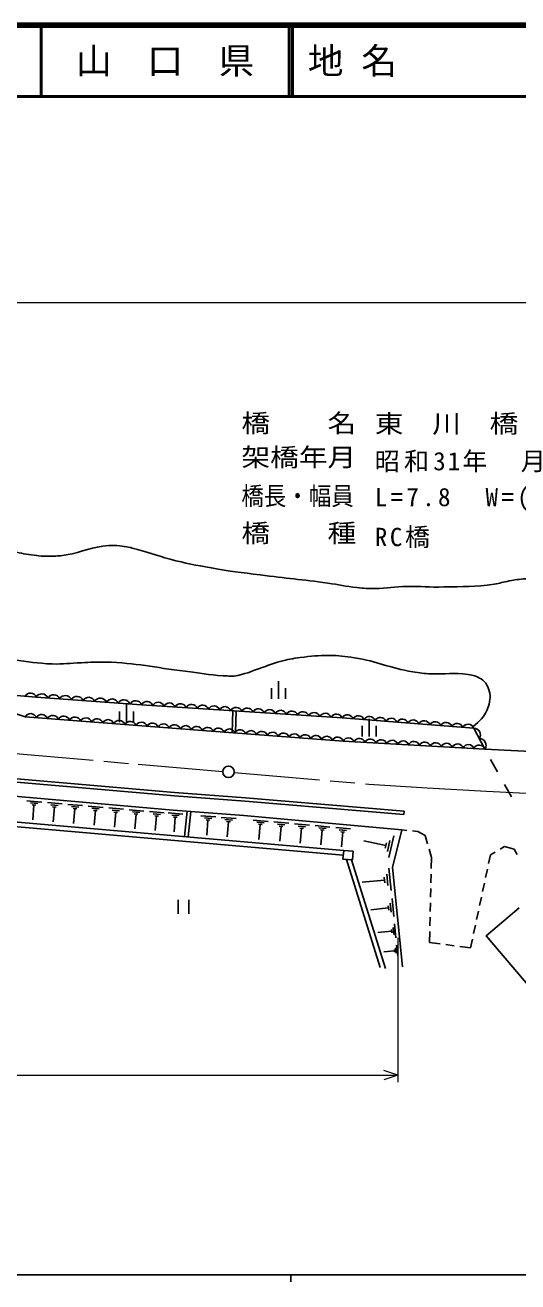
# Model space of a CAD drawing. Units: millimetres, scale not verified. Extents: x 40000 to 680000, y 20000 to 380000.
# Drawn here: x 330750 to 399832, y 204000 to 380000 of the extents above; entities that cross this region are included whole.
import ezdxf
from ezdxf.enums import TextEntityAlignment as Align

# ---------------------------------------------------------------- set-up
doc = ezdxf.new("R2010")
doc.units = ezdxf.units.MM
doc.header["$LTSCALE"] = 1000
doc.linetypes.add('CHAIN', pattern=[18.5, 12, -1.5, 3.5, -1.5])
for name, color, linetype, lineweight in [('M-BGD', 7, 'Continuous', 25), ('M-BMK', 2, 'CHAIN', 13), ('M-BMK-SRVR', 3, 'Continuous', 25), ('M-STR-HTXT', 7, 'Continuous', 13), ('M-STR-STR1', 1, 'Continuous', 25), ('M-TTL', 2, 'Continuous', 140), ('M-TTL-BAND', 7, 'Continuous', 25), ('M-TTL-LINE', 7, 'Continuous', 50)]:
    doc.layers.add(name, color=color, linetype=linetype, lineweight=lineweight)
doc.layers.add('M-TTL-TXT', color=7, linetype='Continuous')
doc.styles.add('ＭＳ ゴシック', font='')
doc.styles.get('ＭＳ ゴシック').set_extended_font_data('MS Gothic')

msp = doc.modelspace()

# ---------------------------------------------------------------- linework, layer by layer
at = {"layer": 'M-BGD'}
for p, q in [((365272, 287148), (365272, 285648)), ((366272, 288148), (366272, 285648)), ((367272, 287148), (367272, 285648)), ((343962, 283891), (343962, 282391)), ((344962, 284891), (344962, 282391)), ((345962, 283891), (345962, 282391)), ((359866, 283988), (359763, 280904)), ((360346, 283956), (360228, 280868)), ((377982, 281861), (377982, 280361)), ((378982, 282861), (378982, 280361)), ((379982, 281861), (379982, 280361)), ((331004, 271376), (333077, 271194)), ((331500, 271071), (332536, 270980)), ((333876, 271124), (335946, 270942)), ((331736, 270789), (332254, 270744)), ((331995, 270767), (331813, 268694)), ((334371, 270819), (335406, 270729)), ((334607, 270538), (335124, 270493)), ((334865, 270515), (334684, 268445)), ((336744, 270872), (338812, 270690)), ((337238, 270568), (338272, 270477)), ((337474, 270287), (337991, 270241)), ((337733, 270264), (337551, 268197)), ((339610, 270620), (341674, 270439)), ((340103, 270317), (341136, 270226)), ((340339, 270036), (340855, 269991)), ((340597, 270013), (340416, 267949)), ((342473, 270369), (344534, 270188)), ((342965, 270066), (343996, 269975)), ((343201, 269785), (343716, 269740)), ((343458, 269763), (343277, 267701)), ((345333, 270117), (347391, 269937)), ((345825, 269815), (346854, 269725)), ((346059, 269535), (346574, 269490)), ((346317, 269512), (346136, 267454)), ((348190, 269867), (350245, 269686)), ((348681, 269564), (349709, 269474)), ((348915, 269285), (349429, 269240)), ((350816, 269676), (352883, 269513)), ((351312, 269377), (352346, 269295)), ((353461, 269923), (353086, 266350)), ((353961, 269883), (353630, 266303)), ((383899, 269932), (383861, 269472)), ((349172, 269262), (348992, 267207)), ((351550, 269098), (352067, 269057)), ((351809, 269078), (351645, 267010)), ((355383, 269269), (357467, 269104)), ((355883, 268967), (356925, 268885)), ((356123, 268686), (356644, 268645)), ((356384, 268665), (356219, 266581)), ((358256, 269042), (360357, 268875)), ((358761, 268737), (359811, 268654)), ((359003, 268454), (359528, 268412)), ((359265, 268433), (359099, 266332)), ((362719, 268674), (364824, 268484)), ((363222, 268363), (364274, 268268)), ((363461, 268076), (363987, 268029)), ((363724, 268053), (363535, 265948)), ((365625, 268412), (367721, 268223)), ((366125, 268102), (367174, 268008)), ((366364, 267817), (366888, 267769)), ((366626, 267793), (366437, 265697)), ((368522, 268150), (370610, 267962)), ((369021, 267842), (370065, 267748)), ((369258, 267558), (369780, 267511)), ((369519, 267534), (369331, 265446)), ((371411, 267890), (373491, 267702)), ((371908, 267583), (372948, 267489)), ((374292, 267630), (376364, 267443)), ((372144, 267300), (372664, 267253)), ((372404, 267276), (372217, 265196)), ((374787, 267325), (375822, 267231)), ((375022, 267042), (375540, 266996)), ((375281, 267019), (375094, 264947)), ((381329, 265112), (378257, 265784)), ((381881, 265796), (381545, 264260)), ((382433, 266480), (381761, 263408)), ((383546, 267298), (384272, 267224)), ((385068, 267143), (385793, 267069)), ((385793, 267069), (386843, 266519)), ((386843, 266519), (387172, 265354)), ((381413, 265496), (381245, 264728)), ((387389, 264584), (387718, 263419)), ((395994, 263807), (396636, 264180)), ((397327, 264583), (397969, 264957)), ((397969, 264957), (399319, 264607)), ((399319, 264607), (399734, 263848)), ((375782, 263153), (380541, 248028)), ((381265, 247895), (376513, 263093)), ((387718, 263419), (387684, 261882)), ((395727, 262568), (395994, 263807)), ((381095, 260664), (381173, 259882)), ((381448, 261094), (381603, 259530)), ((381761, 261916), (382072, 258786)), ((387667, 261082), (387640, 259882)), ((395305, 260613), (395558, 261786)), ((381134, 260273), (378005, 259962)), ((387623, 259083), (387597, 257883)), ((394884, 258658), (395137, 259831)), ((352211, 257521), (352211, 255521)), ((353711, 257521), (353711, 255521)), ((381936, 257015), (382059, 255775)), ((382184, 257666), (382431, 255185)), ((387579, 257083), (387553, 255883)), ((394462, 256703), (394715, 257876)), ((381687, 256364), (379207, 256117)), ((381656, 256674), (381718, 256054)), ((394040, 254748), (394293, 255921)), ((382343, 253610), (382439, 252641)), ((382537, 254118), (382730, 252180)), ((387536, 255083), (387509, 253884)), ((393618, 252793), (393871, 253966)), ((382149, 253101), (380210, 252908)), ((382125, 253343), (382173, 252859)), ((387492, 253084), (387458, 251546)), ((393182, 250772), (393450, 252011)), ((382534, 250378), (381048, 250230)), ((382515, 250564), (382552, 250192)), ((382683, 250768), (382757, 250025)), ((382832, 251158), (382979, 249672)), ((387458, 251546), (388933, 251347)), ((389726, 251240), (390915, 251079)), ((391708, 250971), (393182, 250772))]:
    msp.add_line(p, q, dxfattribs=at)
for points in [[(395201, 278625), (393646, 281535), (375189, 282975), (347086, 284833), (332301, 285903), (315241, 287315)], [(330764, 283141), (323193, 285606), (315241, 287315)], [(215227, 283680), (244682, 281145), (260177, 279847), (278907, 278294), (318199, 274970), (351672, 272085), (361595, 271325), (383861, 269472)], [(215266, 284140), (244721, 281605), (260216, 280307), (278946, 278754), (318238, 275429), (351709, 272545), (361632, 271785), (383899, 269932)], [(383546, 267298), (361421, 269293), (351500, 270078), (318044, 273016), (300724, 274267), (278697, 276071), (259999, 277703), (244500, 279002), (215042, 281536), (210881, 281757)], [(395201, 278625), (375343, 279729), (355609, 281217), (330764, 283141)], [(212548, 278699), (246270, 275256), (281211, 272071), (320638, 268040), (323171, 268940), (375410, 264418)], [(320562, 267290), (323256, 268279), (375357, 263769)], [(383546, 267298), (382251, 262041), (383635, 248137)], [(404182, 242152), (395392, 252464), (399996, 256389)]]:
    msp.add_lwpolyline(points, dxfattribs=at)
msp.add_lwpolyline([(375410, 264418), (376733, 264310), (376633, 263083), (375310, 263191)], close=True, dxfattribs=at)
for centre, radius, start, end in [((331496, 285613), 855, 19.81726, 150.71799), ((333091, 285417), 928, 23.33056, 148.38578), ((334734, 285298), 928, 23.33056, 148.38578), ((336377, 285179), 928, 23.33056, 148.38578), ((338019, 285060), 928, 23.33056, 148.38578), ((339662, 284941), 928, 23.33056, 148.38578), ((341305, 284822), 928, 23.33056, 148.38578), ((342948, 284703), 928, 23.33056, 148.38578), ((344590, 284584), 928, 23.33056, 148.38578), ((346233, 284465), 928, 23.33056, 148.38578), ((347842, 284420), 862, 21.05201, 151.38298), ((349404, 284317), 862, 21.05201, 151.38298), ((331512, 282726), 856, 20.16477, 150.97611), ((333065, 282605), 856, 20.16477, 150.97611), ((350965, 284213), 862, 21.05201, 151.38298), ((352526, 284110), 862, 21.05201, 151.38298), ((354087, 284007), 862, 21.05201, 151.38298), ((355649, 283904), 862, 21.05201, 151.38298), ((357210, 283800), 862, 21.05201, 151.38298), ((358771, 283697), 862, 21.05201, 151.38298), ((360333, 283594), 862, 21.05201, 151.38298), ((361894, 283491), 862, 21.05201, 151.38298), ((363455, 283388), 862, 21.05201, 151.38298), ((365016, 283284), 862, 21.05201, 151.38298), ((366578, 283181), 862, 21.05201, 151.38298), ((368139, 283078), 862, 21.05201, 151.38298), ((369700, 282975), 862, 21.05201, 151.38298), ((371262, 282871), 862, 21.05201, 151.38298), ((372823, 282768), 862, 21.05201, 151.38298), ((374384, 282665), 862, 21.05201, 151.38298), ((375931, 282571), 845, 19.63905, 151.4429), ((334618, 282485), 856, 20.16477, 150.97611), ((336171, 282365), 856, 20.16477, 150.97611), ((337724, 282245), 856, 20.16477, 150.97611), ((339277, 282124), 856, 20.16477, 150.97611), ((340829, 282004), 856, 20.16477, 150.97611), ((342382, 281884), 856, 20.16477, 150.97611), ((343935, 281763), 856, 20.16477, 150.97611), ((345488, 281643), 856, 20.16477, 150.97611), ((347041, 281523), 856, 20.16477, 150.97611), ((348594, 281403), 856, 20.16477, 150.97611), ((350147, 281282), 856, 20.16477, 150.97611), ((351699, 281162), 856, 20.16477, 150.97611), ((353252, 281042), 856, 20.16477, 150.97611), ((354805, 280921), 856, 20.16477, 150.97611), ((356343, 280831), 829, 19.08801, 152.29219), ((377469, 282451), 845, 19.63905, 151.4429), ((379007, 282331), 845, 19.63905, 151.4429), ((380545, 282211), 845, 19.63905, 151.4429), ((382083, 282091), 845, 19.63905, 151.4429), ((383621, 281971), 845, 19.63905, 151.4429), ((385159, 281851), 845, 19.63905, 151.4429), ((386698, 281731), 845, 19.63905, 151.4429), ((388236, 281611), 845, 19.63905, 151.4429), ((389774, 281491), 845, 19.63905, 151.4429), ((391312, 281371), 845, 19.63905, 151.4429), ((392850, 281251), 845, 19.63905, 151.4429), ((357861, 280717), 829, 19.08801, 152.29219), ((359379, 280602), 829, 19.08801, 152.29219), ((360897, 280488), 829, 19.08801, 152.29219), ((362415, 280373), 829, 19.08801, 152.29219), ((363933, 280259), 829, 19.08801, 152.29219), ((365451, 280145), 829, 19.08801, 152.29219), ((366969, 280030), 829, 19.08801, 152.29219), ((368487, 279916), 829, 19.08801, 152.29219), ((370005, 279801), 829, 19.08801, 152.29219), ((371523, 279687), 829, 19.08801, 152.29219), ((373041, 279573), 829, 19.08801, 152.29219), ((374559, 279458), 829, 19.08801, 152.29219), ((376088, 279352), 835, 20.47617, 153.15596), ((377616, 279267), 835, 20.47617, 153.15596), ((379143, 279182), 835, 20.47617, 153.15596), ((380671, 279097), 835, 20.47617, 153.15596), ((382198, 279012), 835, 20.47617, 153.15596), ((393655, 280605), 931, 325.68177, 90.55397), ((394432, 279149), 931, 325.68177, 90.55397), ((383726, 278927), 835, 20.47617, 153.15596), ((385253, 278842), 835, 20.47617, 153.15596), ((386781, 278757), 835, 20.47617, 153.15596), ((388308, 278672), 835, 20.47617, 153.15596), ((389836, 278588), 835, 20.47617, 153.15596), ((391363, 278503), 835, 20.47617, 153.15596), ((392891, 278418), 835, 20.47617, 153.15596), ((394419, 278333), 835, 20.47617, 153.15596)]:
    msp.add_arc(centre, radius, start, end, dxfattribs=at)
for points, knots in [([(228055, 326549), (228504, 326239), (228679, 326093), (229143, 325960), (229471, 325867), (229676, 325916), (230005, 325828), (230653, 325657), (231015, 325532), (231616, 325235), (232802, 324650), (233277, 323966), (234498, 323456), (235310, 323116), (235794, 322976), (236660, 322820), (237529, 322664), (238023, 322572), (238906, 322566), (239470, 322563), (239789, 322574), (240347, 322651), (242161, 322903), (243138, 323352), (244967, 323457), (245418, 323483), (245676, 323411), (246111, 323288), (246596, 323150), (246851, 323013), (247298, 322780), (249192, 321792), (250049, 320889), (251918, 319856), (253337, 319072), (254125, 318589), (255648, 318034), (256354, 317777), (256770, 317674), (257513, 317568), (258498, 317427), (259062, 317425), (260056, 317441), (261683, 317468), (262583, 317751), (264210, 317739), (265015, 317733), (265478, 317650), (266244, 317400), (267979, 316834), (268483, 315634), (270017, 314646), (270778, 314155), (271190, 313845), (272009, 313459), (272943, 313019), (273481, 312793), (274467, 312485), (275345, 312211), (275853, 312108), (276756, 311934), (277692, 311754), (278221, 311659), (279172, 311595), (280461, 311509), (281186, 311719), (282478, 311723), (285045, 311732), (286487, 311707), (289047, 311512), (290885, 311372), (291879, 311000), (293710, 310792), (296288, 310500), (297743, 310446), (300322, 310158), (300654, 310121), (300838, 310083), (301169, 310031), (304400, 309521), (306198, 309164), (309407, 308533), (310818, 308256), (311563, 307846), (312995, 307701), (314939, 307506), (316042, 307564), (317996, 307575), (319603, 307584), (320500, 307789), (322107, 307745), (322957, 307722), (323429, 307628), (324269, 307491), (326206, 307175), (327221, 306663), (329143, 306263), (330262, 306030), (330891, 305899), (332025, 305755), (332995, 305632), (333548, 305599), (334526, 305628), (335306, 305651), (335748, 305668), (336518, 305798), (338874, 306196), (340107, 306984), (342493, 307113), (343638, 307175), (344285, 307035), (345418, 306859), (345553, 306838), (345625, 306809), (345757, 306774), (347858, 306217), (348998, 305770), (351098, 305207), (353321, 304611), (354597, 304390), (356862, 303979), (359511, 303497), (361016, 303352), (363686, 303005), (367392, 302523), (369483, 302374), (373185, 301860), (374776, 301640), (375651, 301395), (377249, 301227), (378254, 301121), (378823, 301087), (379834, 301100), (381562, 301122), (382521, 301364), (384250, 301391), (386283, 301424), (387422, 301258), (389455, 301314), (392212, 301389), (393775, 301312), (396504, 301707), (397332, 301827), (397775, 302007), (398598, 302161), (399481, 302327), (399982, 302399), (400879, 302458), (401547, 302501), (401924, 302443), (402594, 302418), (403704, 302376), (404324, 302184), (405433, 302255), (406349, 302314), (406850, 302466), (407764, 302546), (409975, 302738), (411235, 302467), (413444, 302674), (414327, 302756), (414828, 302802), (415690, 303013), (416317, 303167), (416647, 303343), (417216, 303649), (417701, 303910), (417983, 304055), (418402, 304412), (419434, 305290), (419818, 305985), (420786, 306933), (421606, 307736), (422069, 308185), (422958, 308910), (423250, 309148), (423389, 309326), (423728, 309488), (423983, 309609), (424132, 309710), (424415, 309717), (424699, 309725), (424846, 309652), (425117, 309519)], [0, 0, 0, 0, 1, 1, 1, 2, 2, 2, 3, 3, 3, 4, 4, 4, 5, 5, 5, 6, 6, 6, 7, 7, 7, 8, 8, 8, 9, 9, 9, 10, 10, 10, 11, 11, 11, 12, 12, 12, 13, 13, 13, 14, 14, 14, 15, 15, 15, 16, 16, 16, 17, 17, 17, 18, 18, 18, 19, 19, 19, 20, 20, 20, 21, 21, 21, 22, 22, 22, 23, 23, 23, 24, 24, 24, 25, 25, 25, 26, 26, 26, 27, 27, 27, 28, 28, 28, 29, 29, 29, 30, 30, 30, 31, 31, 31, 32, 32, 32, 33, 33, 33, 34, 34, 34, 35, 35, 35, 36, 36, 36, 37, 37, 37, 38, 38, 38, 39, 39, 39, 40, 40, 40, 41, 41, 41, 42, 42, 42, 43, 43, 43, 44, 44, 44, 45, 45, 45, 46, 46, 46, 47, 47, 47, 48, 48, 48, 49, 49, 49, 50, 50, 50, 51, 51, 51, 52, 52, 52, 53, 53, 53, 54, 54, 54, 55, 55, 55, 56, 56, 56, 57, 57, 57, 58, 58, 58, 59, 59, 59, 60, 60, 60, 61, 61, 61, 61]), ([(278166, 291006), (278215, 291146), (278234, 291188), (278284, 291302), (278397, 291558), (278476, 291697), (278640, 291924), (278846, 292211), (278970, 292368), (279217, 292620), (279469, 292877), (279610, 293025), (279895, 293244), (280362, 293601), (280652, 293765), (281167, 294049), (281681, 294333), (281995, 294463), (282565, 294600), (284248, 295006), (285242, 295084), (286973, 295067), (288863, 295049), (289920, 294956), (291805, 294814), (297197, 294406), (300205, 294015), (305580, 293417), (309725, 292956), (312022, 292472), (316176, 292105), (318998, 291855), (320601, 292060), (323423, 291809), (325667, 291610), (326908, 291349), (329145, 291090), (331245, 290847), (332416, 290616), (334528, 290540), (336134, 290481), (337033, 290654), (338639, 290710), (339963, 290756), (340705, 290831), (342030, 290795), (346410, 290676), (348824, 290032), (353177, 289525), (355263, 289283), (356419, 288997), (358517, 288890), (359327, 288849), (359801, 288759), (360594, 288933), (362005, 289243), (362741, 289621), (364112, 290078), (365040, 290388), (365539, 290632), (366485, 290884), (367577, 291175), (368205, 291286), (369325, 291435), (370904, 291646), (371800, 291710), (373393, 291732), (374774, 291752), (375545, 291593), (376911, 291394), (380161, 290920), (381845, 289944), (385091, 289446), (386080, 289294), (386635, 289192), (387634, 289149), (389669, 289062), (390830, 289345), (392848, 289065), (393594, 288962), (394025, 288821), (394670, 288430), (395452, 287956), (395655, 287319), (395900, 286438), (396028, 285975), (395934, 285683), (395857, 285209), (395786, 284764), (395688, 284524), (395519, 284107), (395068, 282997), (394524, 282663), (393548, 281756)], [0, 0, 0, 0, 1, 1, 1, 2, 2, 2, 3, 3, 3, 4, 4, 4, 5, 5, 5, 6, 6, 6, 7, 7, 7, 8, 8, 8, 9, 9, 9, 10, 10, 10, 11, 11, 11, 12, 12, 12, 13, 13, 13, 14, 14, 14, 15, 15, 15, 16, 16, 16, 17, 17, 17, 18, 18, 18, 19, 19, 19, 20, 20, 20, 21, 21, 21, 22, 22, 22, 23, 23, 23, 24, 24, 24, 25, 25, 25, 26, 26, 26, 27, 27, 27, 28, 28, 28, 29, 29, 29, 30, 30, 30, 31, 31, 31, 31])]:
    msp.add_open_spline(points, degree=3, knots=knots, dxfattribs=at)
at = {"layer": 'M-BMK'}
for points in [[(260502, 283800), (309483, 279616), (328317, 278078), (346577, 276491), (358466, 275486)], [(360059, 275346), (378941, 273718), (387123, 273190), (395427, 272707), (408769, 272041), (422478, 271741), (437018, 271582), (448304, 271737), (458177, 272008)]]:
    msp.add_lwpolyline(points, dxfattribs=at)
at = {"layer": 'M-BMK-SRVR'}
msp.add_circle((359264, 275432), 800, dxfattribs=at)
at = {"layer": 'M-STR-HTXT'}
for p, q in [((76651, 341171), (547606, 341171)), ((383021, 252193), (383021, 231955)), ((211292, 232955), (383021, 232955)), ((383021, 232955), (381021, 233622)), ((383021, 232955), (381021, 232289))]:
    msp.add_line(p, q, dxfattribs=at)
at = {"layer": 'M-STR-STR1'}
for p, q in [((395201, 278625), (403514, 278203)), ((396978, 275411), (396010, 277161)), ((398914, 271911), (397946, 273661))]:
    msp.add_line(p, q, dxfattribs=at)
at = {"layer": 'M-TTL'}
msp.add_line((680000, 380000), (40000, 380000), dxfattribs=at)
at = {"layer": 'M-TTL-BAND'}
for p, q in [((40000, 205000), (579000, 205000)), ((368000, 205000), (368000, 204000))]:
    msp.add_line(p, q, dxfattribs=at)
at = {"layer": 'M-TTL-LINE'}
for p, q in [((333000, 380000), (333000, 370000)), ((367750, 380000), (367750, 370000)), ((368250, 380000), (368250, 370000)), ((40000, 370000), (680000, 370000))]:
    msp.add_line(p, q, dxfattribs=at)

# ---------------------------------------------------------------- texts
at = {"layer": 'M-STR-HTXT', "style": 'ＭＳ ゴシック'}
for s, width, p in [('橋\u3000\u3000名', 1.15, (361068, 322197)), ('東\u3000川\u3000橋', 1.15, (379769, 322138)), ('架橋年月', 1.15, (361068, 317430)), ('橋長・幅員', 0.9, (361068, 312006)), ('橋\u3000\u3000種', 1.15, (361068, 306814))]:
    msp.add_text(s, height=2566, dxfattribs=dict(at, width=width)).set_placement(p, align=Align.BOTTOM_LEFT)
at = {"layer": 'M-STR-HTXT', "char_height": 2566, "attachment_point": 7, "style": 'ＭＳ ゴシック'}
for s, insert in [('\\T1.17;昭和31年\u3000月', (379769, 317370)), ('\\T1.27;L=7.8\u3000W=(11.3)6.0', (379769, 311946)), ('\\T1.21;RC橋', (379769, 306755))]:
    msp.add_mtext(s, dxfattribs=dict(at, insert=insert))
at = {"layer": 'M-TTL-TXT', "style": 'ＭＳ ゴシック'}
msp.add_text('山\u3000口\u3000県', height=3666, dxfattribs=at).set_placement((350375, 375000), align=Align.MIDDLE_CENTER)
msp.add_text('地 名', height=3666, dxfattribs=at).set_placement((370380, 375000), align=Align.MIDDLE_LEFT)

doc.saveas('drawing.dxf')
